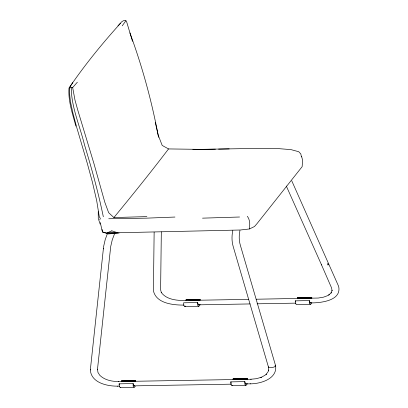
<?xml version="1.0" encoding="UTF-8"?>
<svg xmlns="http://www.w3.org/2000/svg" width="408" height="408" viewBox="0 0 408 408"><rect width="100%" height="100%" fill="white"/><g stroke="black" fill="none" stroke-linecap="round" stroke-linejoin="round"><path stroke-width="0.61" d="M154.137 232.198L153.418 290.792C156.233 303.537 173.196 305.143 183.998 305.092M161.323 231.902L160.609 289.808L161.359 292.653L161.18 292.347C165.974 299.115 175.251 300.38 182.963 300.507L248.549 299.36M119.524 386.116C108.564 386.611 91.249 383.413 90.331 369.939L103.622 246.493L105.223 239.567L107.416 233.606M103.341 248.865L103.377 248.554M90.331 369.939L90.367 369.628M100.256 222.533L102.454 231.974L106.789 233.009L240.23 230.01L249.41 228.98C249.997 224.691 250.14 219.861 247.365 216.26M99.797 219.718L100.327 218.285L99.312 216.939L96.696 200.685L92.427 182.218L87.271 163.276L76.745 127.474L72.843 112.73L70.451 101.689L69.472 92.912L69.442 89.321L70.161 86.527L72.752 82.63M77.342 82.207L72.665 87.572L71.262 87.669C71.334 107.294 79.927 125.975 84.497 144.855C91.703 168.565 98.328 192.474 103.316 216.76M232.81 230.525C231.657 235.941 231.678 241.669 233.325 246.978L268.464 367.083L268.627 370.326L268.694 370L268.194 371.545L266.093 374.422L266.399 374.111L264.843 375.385L260.86 377.492L261.283 377.308L256.362 378.695L250.818 379.246L251.109 379.241L118.397 381.562L118.657 381.551C111.955 381.567 104.677 380.113 99.741 375.258L97.946 372.402L97.512 369.153L97.476 369.464L110.711 246.519L112.256 239.848L114.847 232.983M239.95 230.525C238.889 235.477 238.92 240.715 240.44 245.57L275.609 365.787C277.527 378.899 260.426 383.882 250.191 383.836M327.298 263.838L328.119 264.083L327.955 265.108L328.236 264.348M200.134 304.465L199.456 305.832L198.65 306.326L184.788 306.571L183.804 305.459L183.58 302.807L197.625 302.522L198.349 304.868L199.252 304.664M247.299 383.546L246.626 384.912L245.82 385.407L231.953 385.647L230.969 384.54L230.75 381.883L244.795 381.597L245.514 383.943L246.417 383.739M311.814 302.517L311.136 303.884L310.33 304.378L296.468 304.618L295.479 303.511L295.259 300.854L309.305 300.569L310.024 302.915L310.927 302.71L309.667 302.731M117.958 25.847L121.717 21.772L123.415 20.737L124.817 20.4L125.899 20.711L122.237 25.816M72.665 87.572L75.016 100.23L77.938 110.685L93.988 163.73L104.82 202.276L108.645 212.685L113.903 217.556C132.427 194.993 150.894 172.161 168.54 148.93L200.435 149.359L256.525 148.42L278.174 148.594L290.996 149.624L298.743 151.725L300.788 153.903L301.461 156.901M135.313 386.269L134.14 387.36L120.278 387.6L119.289 386.493L119.07 383.836L133.115 383.551L133.839 385.897L134.742 385.693M135.369 381.419L135.502 380.368L135.767 380.965M194.208 300.487L199.879 300.39L200.012 299.339L200.277 299.936M236.966 379.644L247.049 379.465L247.177 378.415L247.62 379.792M300.217 298.636L297.692 298.676L297.539 297.998L311.559 298.437L311.692 297.386L311.957 297.988M247.177 378.415L233.315 378.66L233.029 379.022L246.891 378.787M311.692 297.386L297.825 297.631L297.539 297.993L311.401 297.758M120.421 23.389C101.969 43.814 84.446 65.316 68.988 88.092C68.049 101.113 72.553 113.73 75.873 126.128M185.594 306.077L184.788 306.571M286.324 186.053L321.356 264.486L331.597 287.977L332.076 290.833L332.097 290.435L331.015 293.097L331.281 292.689L328.751 295.04L329.2 294.724L327.43 295.734L323.549 297.151L318.301 298.039L256.188 299.227M249.41 228.98L254.5 226.522L257.045 223.589L302.144 166.678L302.578 160.166L301.645 156.514M120.278 387.6L120.681 387.478M231.953 385.647L232.361 385.524M197.625 302.522L197.666 305.22L198.65 306.326M309.305 300.569L309.34 303.266L310.33 304.378M133.115 383.551L133.156 386.249L134.14 387.36M244.795 381.597L244.831 384.3L245.82 385.407M69.987 87.847L71.262 87.669M119.121 233.019L108.13 233.952L102.454 231.974L102.046 229.459M174.956 217.046L146.395 218.153L108.747 218.754M202.536 218.153L239.562 217.01M146.89 216.612L113.903 217.556M117.361 386.157L117.621 386.147M215.455 149.18L192.841 149.532M218.581 149.119L229.199 148.91M200.012 299.339L186.15 299.579L186.017 300.63M199.726 299.707L185.859 299.941L199.879 300.39M198.619 304.832L250.099 303.935M257.091 303.812L295.861 303.134M309.845 302.889C319.571 303.108 341.904 301.13 338.66 286.396L291.781 180.861M135.502 380.368L121.64 380.608L121.349 380.97L121.508 381.659L134.742 381.429L121.349 380.98L135.216 380.74M133.885 385.866L231.412 384.163M245.397 383.918L250.481 383.826M247.049 379.465L233.029 379.027L233.182 379.71M168.54 148.93L162.19 145.427L158.222 135.201L155.285 122.461M125.899 20.711L126.562 21.558L132.493 41.33M328.017 263.894L328.236 264.333M297.825 297.631L298.09 298.228M233.315 378.66L233.58 379.256M321.443 264.685L321.555 264.955M100.149 224.079L98.267 218.484L98.246 211.686M129.933 32.956C142.392 66.876 151.949 101.801 158.544 137.328M231.168 383.301L230.928 381.842M295.443 300.813L295.52 301.589M119.253 383.79L119.335 384.571M268.535 366.787A3.687 1.081 -10 0 0 268.464 367.083L268.642 367.333A3.59 1.051 -10 0 0 272.248 367.481L273.161 367.282A3.687 1.081 -10 0 0 275.609 365.787L275.436 365.537A3.59 1.051 -10 0 0 275.028 365.349M111.833 230.851L106.789 233.009L117.805 232.82L111.833 230.851"/></g></svg>
